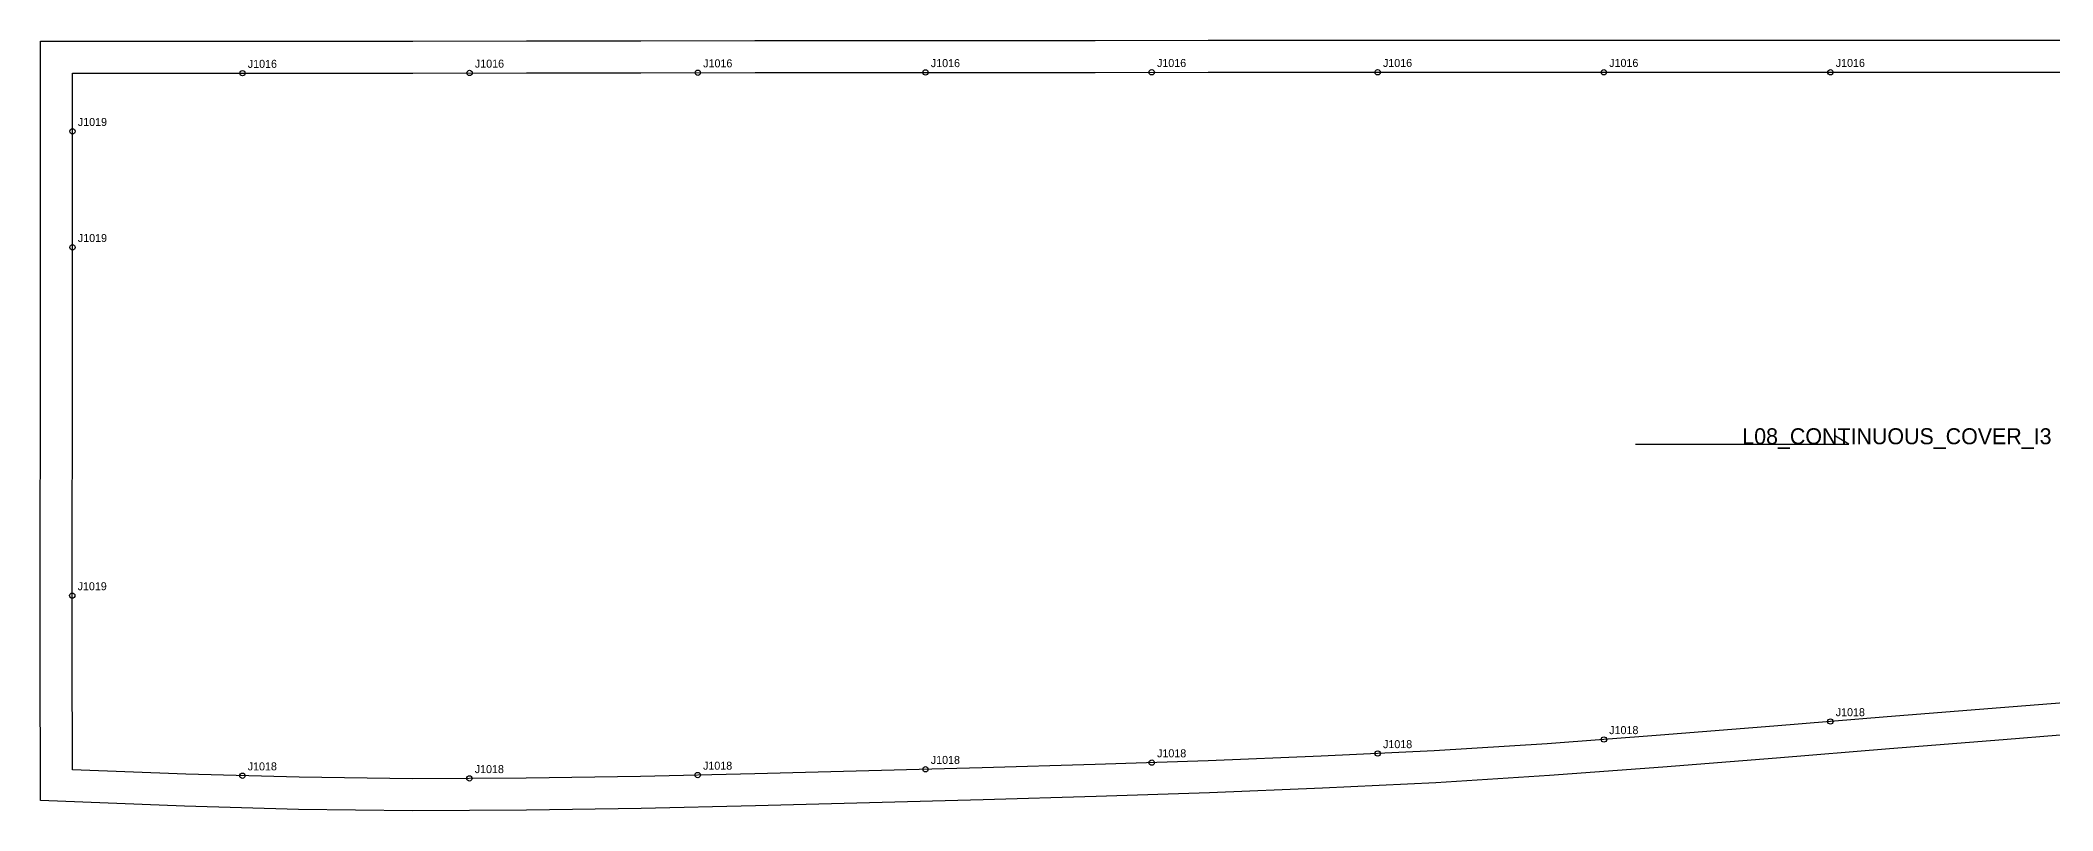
# Model space of a CAD drawing. Header units: millimetres. Extents: x -12 to 1381, y -276 to 12.
# Drawn here: x -12 to 742, y -276 to 12 of the extents above; entities that cross this region are included whole.
import ezdxf

# ---------------------------------------------------------------- set-up
doc = ezdxf.new("R2010")
doc.units = ezdxf.units.MM
for name, color, linetype in [('CUT', 1, 'Continuous'), ('GRAIN', 3, 'Continuous'), ('LABEL', 7, 'Continuous'), ('NOTCH', 2, 'Continuous'), ('SEW', 5, 'Continuous')]:
    doc.layers.add(name, color=color, linetype=linetype)

msp = doc.modelspace()

# ---------------------------------------------------------------- linework, layer by layer
at = {"layer": 'CUT'}
msp.add_lwpolyline([(766.46, -246.39), (723.69, -249.8), (681.17, -253.19), (638.71, -256.67), (596.2, -260.09), (553.65, -263.25), (511.1, -265.93), (468.61, -267.97), (426.18, -269.67), (383.75, -271.11), (341.31, -272.32), (298.81, -273.41), (256.08, -274.53), (213.17, -275.52), (170.24, -276.21), (127.42, -276.42), (84.69, -275.89), (42.04, -274.69), (-11.98, -272.56), (-12.08, -217.53), (-12.07, -174.01), (-12.03, -130.5), (-11.99, -87), (-11.98, -43.5), (-12, 11.99), (-12, 11.99), (42.46, 12.03), (84.97, 12.06), (127.52, 12.09), (170.16, 12.13), (212.99, 12.19), (255.83, 12.25), (298.52, 12.3), (340.98, 12.33), (383.36, 12.35), (425.71, 12.37), (468.06, 12.37), (510.42, 12.38), (552.82, 12.38), (595.26, 12.38), (637.73, 12.38), (680.21, 12.38), (722.74, 12.38), (765.49, 12.38)], dxfattribs=at)
at = {"layer": 'GRAIN'}
for p, q in [((585.93, -139.05), (665.93, -139.05)), ((665.93, -139.05), (660.93, -136.05))]:
    msp.add_line(p, q, dxfattribs=at)
at = {"layer": 'NOTCH'}
for centre in [(63.72, 0.04), (148.85, 0.11), (234.42, 0.22), (319.76, 0.31), (404.54, 0.36), (489.24, 0.37), (574.04, 0.38), (658.97, 0.38), (0.01, -21.75), (0.01, -65.25), (-0.08, -195.77), (574.05, -249.7), (658.97, -242.97), (489.26, -254.96), (63.69, -263.29), (148.79, -264.31), (234.36, -263.03), (319.74, -260.87), (404.56, -258.39)]:
    msp.add_circle(centre, 1, dxfattribs=at)
at = {"layer": 'SEW'}
msp.add_lwpolyline([(765.48, -234.43), (722.73, -237.84), (680.21, -241.23), (637.74, -244.71), (595.27, -248.13), (552.83, -251.28), (510.44, -253.95), (468.08, -255.98), (425.74, -257.67), (383.38, -259.11), (340.98, -260.33), (298.5, -261.42), (255.79, -262.54), (212.94, -263.52), (170.11, -264.21), (127.47, -264.42), (84.93, -263.89), (42.45, -262.7), (0, -261.02), (-0.08, -217.52), (-0.07, -174.02), (-0.03, -130.51), (0.01, -87), (0.02, -43.5), (0, 0), (42.47, 0.03), (84.98, 0.06), (127.53, 0.09), (170.18, 0.13), (213, 0.19), (255.85, 0.25), (298.53, 0.3), (340.99, 0.33), (383.37, 0.35), (425.71, 0.37), (468.06, 0.37), (510.42, 0.38), (552.82, 0.38), (595.26, 0.38), (637.73, 0.38), (680.21, 0.38), (722.74, 0.38), (765.49, 0.38)], dxfattribs=at)

# ---------------------------------------------------------------- texts
at = {"layer": 'LABEL'}
for s, height, p in [('J1016', 3, (65.72, 2.04)), ('J1016', 3, (150.85, 2.11)), ('J1016', 3, (236.42, 2.22)), ('J1016', 3, (321.76, 2.31)), ('J1016', 3, (406.54, 2.36)), ('J1016', 3, (491.24, 2.37)), ('J1016', 3, (576.04, 2.38)), ('J1016', 3, (660.97, 2.38)), ('J1019', 3, (2.01, -19.75)), ('J1019', 3, (2.01, -63.25)), ('L08_CONTINUOUS_COVER_I3', 6, (625.93, -139.05)), ('J1019', 3, (1.92, -193.77)), ('J1018', 3, (660.97, -240.97)), ('J1018', 3, (576.05, -247.7)), ('J1018', 3, (321.74, -258.87)), ('J1018', 3, (406.56, -256.39)), ('J1018', 3, (491.26, -252.96)), ('J1018', 3, (65.69, -261.29)), ('J1018', 3, (150.79, -262.31)), ('J1018', 3, (236.36, -261.03))]:
    msp.add_text(s, height=height, dxfattribs=at).set_placement(p)

doc.saveas('drawing.dxf')
